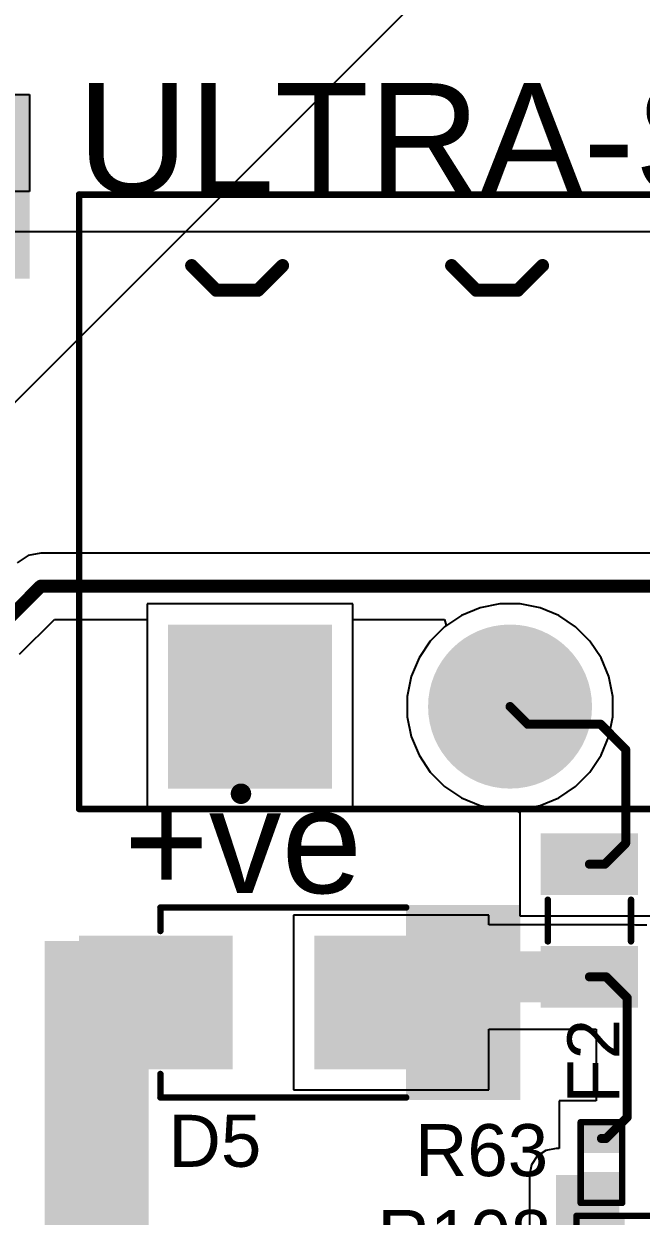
# Model space of a CAD drawing. Header units: millimetres. Extents: x -3 to 5437, y -3 to 5435.
# Drawn here: x 112.34 to 124.4, y 99.22 to 122.5 of the extents above; entities that cross this region are included whole.
import ezdxf

# ---------------------------------------------------------------- set-up
doc = ezdxf.new("R2010")
doc.units = ezdxf.units.MM
for name, color, linetype in [('BottomLayer', 5, 'Continuous'), ('BottomSolder', 6, 'Continuous'), ('MultiLayer', 9, 'Continuous'), ('PadHoleLayer', 156, 'Continuous'), ('TopLayer', 1, 'Continuous'), ('TopOverlay', 2, 'Continuous'), ('TopPaste', 8, 'Continuous'), ('TopSolder', 216, 'Continuous'), ('ViaHoleLayer', 16, 'Continuous')]:
    doc.layers.add(name, color=color, linetype=linetype)
doc.styles.add('Arial', font='', dxfattribs={"height": 0.2})
doc.styles.get('Arial').set_extended_font_data('Arial')

# ---------------------------------------------------------------- blocks, each defined once
blk = doc.blocks.new('DM3BT_DSF_PEJS_62')
at = {"layer": 'TopLayer'}
for points in [[(-5.25, 8.15), (-4.25, 8.15), (-4.25, 6.75), (-5.25, 6.75)], [(-3.2, 6.75), (-3.2, 8.15), (-2.5, 8.15), (-2.5, 6.75)], [(-2.1, 6.75), (-2.1, 8.15), (-1.4, 8.15), (-1.4, 6.75)], [(-1, 6.75), (-1, 8.15), (-0.3, 8.15), (-0.3, 6.75)], [(0.1, 6.75), (0.1, 8.15), (0.8, 8.15), (0.8, 6.75)], [(1.2, 6.75), (1.2, 8.15), (1.9, 8.15), (1.9, 6.75)], [(2.3, 6.75), (2.3, 8.15), (3, 8.15), (3, 6.75)], [(3.4, 6.75), (3.4, 8.15), (4.1, 8.15), (4.1, 6.75)], [(4.5, 6.75), (4.5, 8.15), (5.2, 8.15), (5.2, 6.75)], [(5.45, 6.95), (5.45, 8.15), (6.15, 8.15), (6.15, 6.95)], [(6.05, 3.85), (7.25, 3.85), (7.25, 2.65), (6.05, 2.65)], [(6.05, -2.55), (7.25, -2.55), (7.25, -3.35), (6.05, -3.35)], [(6.05, -4.95), (7.25, -4.95), (7.25, -8.15), (6.05, -8.15)], [(-7.4, -6.6), (-5.9, -6.6), (-5.9, -8.5), (-7.4, -8.5)]]:
    blk.add_hatch(color=1, dxfattribs=at).paths.add_polyline_path(points)
at = {"layer": 'TopPaste'}
for points in [[(-5.25, 8.15), (-4.25, 8.15), (-4.25, 6.75), (-5.25, 6.75)], [(-3.2, 6.75), (-3.2, 8.15), (-2.5, 8.15), (-2.5, 6.75)], [(-2.1, 6.75), (-2.1, 8.15), (-1.4, 8.15), (-1.4, 6.75)], [(-1, 6.75), (-1, 8.15), (-0.3, 8.15), (-0.3, 6.75)], [(0.1, 6.75), (0.1, 8.15), (0.8, 8.15), (0.8, 6.75)], [(1.2, 6.75), (1.2, 8.15), (1.9, 8.15), (1.9, 6.75)], [(2.3, 6.75), (2.3, 8.15), (3, 8.15), (3, 6.75)], [(3.4, 6.75), (3.4, 8.15), (4.1, 8.15), (4.1, 6.75)], [(4.5, 6.75), (4.5, 8.15), (5.2, 8.15), (5.2, 6.75)], [(5.45, 6.95), (5.45, 8.15), (6.15, 8.15), (6.15, 6.95)], [(6.05, 3.85), (7.25, 3.85), (7.25, 2.65), (6.05, 2.65)], [(6.05, -2.55), (7.25, -2.55), (7.25, -3.35), (6.05, -3.35)], [(6.05, -4.95), (7.25, -4.95), (7.25, -8.15), (6.05, -8.15)]]:
    blk.add_hatch(color=8, dxfattribs=at).paths.add_polyline_path(points)
at = {"layer": 'TopSolder'}
for points in [[(-5.352, 8.252), (-4.148, 8.252), (-4.148, 6.648), (-5.352, 6.648)], [(-3.302, 6.648), (-3.302, 8.252), (-2.398, 8.252), (-2.398, 6.648)], [(-2.202, 6.648), (-2.202, 8.252), (-1.298, 8.252), (-1.298, 6.648)], [(-1.102, 6.648), (-1.102, 8.252), (-0.198, 8.252), (-0.198, 6.648)], [(-0.002, 6.648), (-0.002, 8.252), (0.902, 8.252), (0.902, 6.648)], [(1.098, 6.648), (1.098, 8.252), (2.002, 8.252), (2.002, 6.648)], [(2.198, 6.648), (2.198, 8.252), (3.102, 8.252), (3.102, 6.648)], [(3.298, 6.648), (3.298, 8.252), (4.202, 8.252), (4.202, 6.648)], [(4.398, 6.648), (4.398, 8.252), (5.302, 8.252), (5.302, 6.648)], [(5.348, 6.848), (5.348, 8.252), (6.252, 8.252), (6.252, 6.848)], [(5.948, 3.952), (7.352, 3.952), (7.352, 2.548), (5.948, 2.548)], [(5.948, -2.448), (7.352, -2.448), (7.352, -3.452), (5.948, -3.452)], [(5.948, -4.848), (7.352, -4.848), (7.352, -8.252), (5.948, -8.252)], [(-7.4, -6.6), (-5.9, -6.6), (-5.9, -8.5), (-7.4, -8.5)]]:
    blk.add_hatch(color=216, dxfattribs=at).paths.add_polyline_path(points)
at = {"layer": 'TopLayer'}
for p, q in [((-7.4, -8.5), (-7.4, -6.6)), ((-7.4, -6.6), (-5.9, -6.6)), ((-5.9, -6.6), (-5.9, -7.85)), ((-5.9, -7.85), (-5.75, -8)), ((-5.75, -8), (-5.4, -8)), ((-5.4, -8), (-5.4, -8.5)), ((-5.4, -8.5), (-7.4, -8.5))]:
    blk.add_line(p, q, dxfattribs=at)
at = {"layer": 'TopOverlay', "const_width": 0.127}
for points in [[(-2.743, 8.458), (-2.997, 8.458)], [(-2.87, 8.331), (-2.997, 8.458)], [(-2.743, 8.458), (-2.87, 8.331)], [(-7, 7.65), (-7, -6.2)], [(-5.65, 7.65), (-7, 7.65)], [(6.85, 7.65), (6.55, 7.65)], [(6.85, 7.65), (6.85, 4.2)], [(6.85, 2.3), (6.85, -2.2)], [(6.85, -3.7), (6.85, -4.65)], [(6.519, -8.578), (-5.481, -8.578)]]:
    blk.add_lwpolyline(points, dxfattribs=at)
at = {"layer": 'TopOverlay', "const_width": 0.0635}
for points in [[(-3.029, 8.458, 1), (-2.965, 8.458, 1)], [(-3.029, 8.458, 1), (-2.965, 8.458, 1)], [(-2.902, 8.331, 1), (-2.838, 8.331, 1)], [(-2.902, 8.331, 1), (-2.838, 8.331, 1)], [(-2.775, 8.458, 1), (-2.711, 8.458, 1)], [(-2.775, 8.458, 1), (-2.711, 8.458, 1)], [(-7.032, 7.65, 1), (-6.968, 7.65, 1)], [(-7.032, 7.65, 1), (-6.968, 7.65, 1)], [(-5.682, 7.65, 1), (-5.618, 7.65, 1)], [(6.518, 7.65, 1), (6.582, 7.65, 1)], [(6.818, 7.65, 1), (6.882, 7.65, 1)], [(6.818, 7.65, 1), (6.882, 7.65, 1)], [(6.818, 4.2, 1), (6.882, 4.2, 1)], [(6.818, 2.3, 1), (6.882, 2.3, 1)], [(6.818, -2.2, 1), (6.882, -2.2, 1)], [(6.818, -3.7, 1), (6.882, -3.7, 1)], [(6.818, -4.65, 1), (6.882, -4.65, 1)], [(-7.032, -6.2, 1), (-6.968, -6.2, 1)], [(-5.513, -8.578, 1), (-5.449, -8.578, 1)], [(6.487, -8.578, 1), (6.551, -8.578, 1)]]:
    blk.add_lwpolyline(points, format="xyb", close=True, dxfattribs=at)
blk = doc.blocks.new('R___0603_99')
at = {"layer": 'TopLayer'}
for points in [[(-0.381, 0.4445), (-0.381, -0.4445), (-1.143, -0.4445), (-1.143, 0.4445)], [(1.143, 0.4445), (1.143, -0.4445), (0.381, -0.4445), (0.381, 0.4445)]]:
    blk.add_hatch(color=1, dxfattribs=at).paths.add_polyline_path(points)
at = {"layer": 'TopPaste'}
for points in [[(-0.381, 0.4445), (-0.381, -0.4445), (-1.143, -0.4445), (-1.143, 0.4445)], [(1.143, 0.4445), (1.143, -0.4445), (0.381, -0.4445), (0.381, 0.4445)]]:
    blk.add_hatch(color=8, dxfattribs=at).paths.add_polyline_path(points)
at = {"layer": 'TopSolder'}
for points in [[(-0.2794, 0.5461), (-0.2794, -0.5461), (-1.2446, -0.5461), (-1.2446, 0.5461)], [(1.2446, 0.5461), (1.2446, -0.5461), (0.2794, -0.5461), (0.2794, 0.5461)]]:
    blk.add_hatch(color=216, dxfattribs=at).paths.add_polyline_path(points)
at = {"layer": 'TopOverlay', "const_width": 0.127}
for points in [[(-1.2192, 0.5334), (1.2192, 0.5334)], [(-1.2192, -0.5334), (-1.2192, 0.5334)], [(1.2192, -0.5334), (1.2192, 0.5334)], [(-1.2192, -0.5334), (1.2192, -0.5334)]]:
    blk.add_lwpolyline(points, dxfattribs=at)
at = {"layer": 'TopOverlay', "const_width": 0.0635}
for points in [[(-1.25095, 0.5334, 1), (-1.18745, 0.5334, 1)], [(-1.25095, 0.5334, 1), (-1.18745, 0.5334, 1)], [(1.18745, 0.5334, 1), (1.25095, 0.5334, 1)], [(1.18745, 0.5334, 1), (1.25095, 0.5334, 1)], [(-1.25095, -0.5334, 1), (-1.18745, -0.5334, 1)], [(-1.25095, -0.5334, 1), (-1.18745, -0.5334, 1)], [(1.18745, -0.5334, 1), (1.25095, -0.5334, 1)], [(1.18745, -0.5334, 1), (1.25095, -0.5334, 1)]]:
    blk.add_lwpolyline(points, format="xyb", close=True, dxfattribs=at)
blk = doc.blocks.new('R___0402_102')
at = {"layer": 'TopLayer'}
for points in [[(-0.699, -0.318), (-0.699, 0.318), (-0.241, 0.318), (-0.241, -0.318)], [(0.241, -0.318), (0.241, 0.318), (0.699, 0.318), (0.699, -0.318)]]:
    blk.add_hatch(color=1, dxfattribs=at).paths.add_polyline_path(points)
at = {"layer": 'TopPaste'}
for points in [[(-0.699, -0.318), (-0.699, 0.318), (-0.241, 0.318), (-0.241, -0.318)], [(0.241, -0.318), (0.241, 0.318), (0.699, 0.318), (0.699, -0.318)]]:
    blk.add_hatch(color=8, dxfattribs=at).paths.add_polyline_path(points)
at = {"layer": 'TopSolder'}
for points in [[(-0.754, -0.373), (-0.754, 0.373), (-0.186, 0.373), (-0.186, -0.373)], [(0.186, -0.373), (0.186, 0.373), (0.754, 0.373), (0.754, -0.373)]]:
    blk.add_hatch(color=216, dxfattribs=at).paths.add_polyline_path(points)
at = {"layer": 'TopOverlay'}
for points, const_width in [([(-0.787, 0.406), (-0.787, -0.406)], 0.127), ([(-0.787, 0.406), (0.787, 0.406)], 0.127), ([(0.787, 0.406), (0.787, -0.406)], 0.127), ([(-0.787, -0.406), (0.787, -0.406)], 0.127), ([(-0.813, -0.432), (0.813, -0.432)], 0.00323)]:
    blk.add_lwpolyline(points, dxfattribs=dict(at, const_width=const_width))
for points, const_width in [([(-0.819, 0.406, 1), (-0.756, 0.406, 1)], 0.0635), ([(-0.819, 0.406, 1), (-0.756, 0.406, 1)], 0.0635), ([(0.756, 0.406, 1), (0.819, 0.406, 1)], 0.0635), ([(0.756, 0.406, 1), (0.819, 0.406, 1)], 0.0635), ([(-0.819, -0.406, 1), (-0.756, -0.406, 1)], 0.0635), ([(-0.819, -0.406, 1), (-0.756, -0.406, 1)], 0.0635), ([(-0.814, -0.432, 1), (-0.812, -0.432, 1)], 0.00161), ([(0.756, -0.406, 1), (0.819, -0.406, 1)], 0.0635), ([(0.756, -0.406, 1), (0.819, -0.406, 1)], 0.0635), ([(0.812, -0.432, 1), (0.814, -0.432, 1)], 0.00161)]:
    blk.add_lwpolyline(points, format="xyb", close=True, dxfattribs=dict(at, const_width=const_width))
blk = doc.blocks.new('F____0805_109')
at = {"layer": 'TopLayer'}
for points in [[(-0.6, -0.85), (-1.6, -0.85), (-1.6, 0.85), (-0.6, 0.85)], [(1.6, -0.85), (0.6, -0.85), (0.6, 0.85), (1.6, 0.85)]]:
    blk.add_hatch(color=1, dxfattribs=at).paths.add_polyline_path(points)
at = {"layer": 'TopPaste'}
for points in [[(-0.6, -0.85), (-1.6, -0.85), (-1.6, 0.85), (-0.6, 0.85)], [(1.6, -0.85), (0.6, -0.85), (0.6, 0.85), (1.6, 0.85)]]:
    blk.add_hatch(color=8, dxfattribs=at).paths.add_polyline_path(points)
at = {"layer": 'TopSolder'}
for points in [[(-0.498, -0.952), (-1.702, -0.952), (-1.702, 0.952), (-0.498, 0.952)], [(1.702, -0.952), (0.498, -0.952), (0.498, 0.952), (1.702, 0.952)]]:
    blk.add_hatch(color=216, dxfattribs=at).paths.add_polyline_path(points)
at = {"layer": 'TopOverlay', "const_width": 0.127}
for points in [[(-0.406, 0.813), (0.406, 0.813)], [(-0.406, -0.813), (0.406, -0.813)]]:
    blk.add_lwpolyline(points, dxfattribs=at)
at = {"layer": 'TopOverlay', "const_width": 0.0635}
for points in [[(-0.438, 0.813, 1), (-0.375, 0.813, 1)], [(0.375, 0.813, 1), (0.438, 0.813, 1)], [(-0.438, -0.813, 1), (-0.375, -0.813, 1)], [(0.375, -0.813, 1), (0.438, -0.813, 1)]]:
    blk.add_lwpolyline(points, format="xyb", close=True, dxfattribs=at)
blk = doc.blocks.new('SMB__111')
at = {"layer": 'TopLayer'}
for points in [[(-3.7, -1.2), (-3.7, 1.2), (-0.9, 1.2), (-0.9, -1.2)], [(0.9, -1.2), (0.9, 1.2), (3.7, 1.2), (3.7, -1.2)]]:
    blk.add_hatch(color=1, dxfattribs=at).paths.add_polyline_path(points)
at = {"layer": 'TopOverlay'}
for points in [[(2.591, 1.245), (4.826, 1.245), (4.826, 1.905), (2.591, 1.905)], [(3.734, -1.651), (4.826, -1.651), (4.826, 1.346), (3.734, 1.346)], [(2.591, -1.905), (4.826, -1.905), (4.826, -1.245), (2.591, -1.245)]]:
    blk.add_hatch(color=2, dxfattribs=at).paths.add_polyline_path(points)
at = {"layer": 'TopPaste'}
for points in [[(-3.7, -1.2), (-3.7, 1.2), (-0.9, 1.2), (-0.9, -1.2)], [(0.9, -1.2), (0.9, 1.2), (3.7, 1.2), (3.7, -1.2)]]:
    blk.add_hatch(color=8, dxfattribs=at).paths.add_polyline_path(points)
at = {"layer": 'TopSolder'}
for points in [[(-3.802, -1.302), (-3.802, 1.302), (-0.798, 1.302), (-0.798, -1.302)], [(0.798, -1.302), (0.798, 1.302), (3.802, 1.302), (3.802, -1.302)]]:
    blk.add_hatch(color=216, dxfattribs=at).paths.add_polyline_path(points)
at = {"layer": 'TopOverlay', "const_width": 0.127}
for points in [[(-2.21, 1.854), (2.591, 1.854)], [(-2.21, 1.397), (-2.21, 1.854)], [(-2.21, -1.854), (-2.21, -1.397)], [(-2.21, -1.854), (2.591, -1.854)]]:
    blk.add_lwpolyline(points, dxfattribs=at)
at = {"layer": 'TopOverlay', "const_width": 0.0635}
for points in [[(-2.242, 1.854, 1), (-2.178, 1.854, 1)], [(-2.242, 1.854, 1), (-2.178, 1.854, 1)], [(2.559, 1.854, 1), (2.623, 1.854, 1)], [(-2.242, 1.397, 1), (-2.178, 1.397, 1)], [(-2.242, -1.397, 1), (-2.178, -1.397, 1)], [(-2.242, -1.854, 1), (-2.178, -1.854, 1)], [(-2.242, -1.854, 1), (-2.178, -1.854, 1)], [(2.559, -1.854, 1), (2.623, -1.854, 1)]]:
    blk.add_lwpolyline(points, format="xyb", close=True, dxfattribs=at)
blk = doc.blocks.new('TBP01R1_508_04BE_113')
at = {"layer": 'BottomLayer'}
blk.add_hatch(color=5, dxfattribs=at).paths.add_polyline_path([(-6.58, 1.5), (-3.58, 1.5), (-3.58, -1.5), (-6.58, -1.5)])
h = blk.add_hatch(color=5, dxfattribs=at)
edge = h.paths.add_edge_path()
edge.add_arc((0, 0), 1.5, 0, 360)
h = blk.add_hatch(color=5, dxfattribs=at)
edge = h.paths.add_edge_path()
edge.add_arc((5.08, 0), 1.5, 0, 360)
h = blk.add_hatch(color=5, dxfattribs=at)
edge = h.paths.add_edge_path()
edge.add_arc((10.16, 0), 1.5, 0, 360)
at = {"layer": 'BottomSolder'}
blk.add_hatch(color=6, dxfattribs=at).paths.add_polyline_path([(-6.682, 1.602), (-3.478, 1.602), (-3.478, -1.602), (-6.682, -1.602)])
h = blk.add_hatch(color=6, dxfattribs=at)
edge = h.paths.add_edge_path()
edge.add_arc((0, 0), 1.602, 0, 360)
h = blk.add_hatch(color=6, dxfattribs=at)
edge = h.paths.add_edge_path()
edge.add_arc((5.08, 0), 1.602, 0, 360)
h = blk.add_hatch(color=6, dxfattribs=at)
edge = h.paths.add_edge_path()
edge.add_arc((10.16, 0), 1.602, 0, 360)
at = {"layer": 'MultiLayer'}
blk.add_hatch(color=9, dxfattribs=at).paths.add_polyline_path([(-6.58, 1.5), (-3.58, 1.5), (-3.58, -1.5), (-6.58, -1.5)])
h = blk.add_hatch(color=9, dxfattribs=at)
edge = h.paths.add_edge_path()
edge.add_arc((0, 0), 1.5, 0, 360)
h = blk.add_hatch(color=9, dxfattribs=at)
edge = h.paths.add_edge_path()
edge.add_arc((5.08, 0), 1.5, 0, 360)
h = blk.add_hatch(color=9, dxfattribs=at)
edge = h.paths.add_edge_path()
edge.add_arc((10.16, 0), 1.5, 0, 360)
at = {"layer": 'PadHoleLayer'}
h = blk.add_hatch(color=156, dxfattribs=at)
edge = h.paths.add_edge_path()
edge.add_arc((-5.08, 0), 0.85, 0, 360)
h = blk.add_hatch(color=156, dxfattribs=at)
edge = h.paths.add_edge_path()
edge.add_arc((0, 0), 0.85, 0, 360)
h = blk.add_hatch(color=156, dxfattribs=at)
edge = h.paths.add_edge_path()
edge.add_arc((5.08, 0), 0.85, 0, 360)
h = blk.add_hatch(color=156, dxfattribs=at)
edge = h.paths.add_edge_path()
edge.add_arc((10.16, 0), 0.85, 0, 360)
at = {"layer": 'TopLayer'}
blk.add_hatch(color=1, dxfattribs=at).paths.add_polyline_path([(-6.58, 1.5), (-3.58, 1.5), (-3.58, -1.5), (-6.58, -1.5)])
h = blk.add_hatch(color=1, dxfattribs=at)
edge = h.paths.add_edge_path()
edge.add_arc((0, 0), 1.5, 0, 360)
h = blk.add_hatch(color=1, dxfattribs=at)
edge = h.paths.add_edge_path()
edge.add_arc((5.08, 0), 1.5, 0, 360)
h = blk.add_hatch(color=1, dxfattribs=at)
edge = h.paths.add_edge_path()
edge.add_arc((10.16, 0), 1.5, 0, 360)
at = {"layer": 'TopSolder'}
blk.add_hatch(color=216, dxfattribs=at).paths.add_polyline_path([(-6.682, 1.602), (-3.478, 1.602), (-3.478, -1.602), (-6.682, -1.602)])
h = blk.add_hatch(color=216, dxfattribs=at)
edge = h.paths.add_edge_path()
edge.add_arc((0, 0), 1.602, 0, 360)
h = blk.add_hatch(color=216, dxfattribs=at)
edge = h.paths.add_edge_path()
edge.add_arc((5.08, 0), 1.602, 0, 360)
h = blk.add_hatch(color=216, dxfattribs=at)
edge = h.paths.add_edge_path()
edge.add_arc((10.16, 0), 1.602, 0, 360)
at = {"layer": 'TopOverlay'}
for points, const_width in [([(-8.42, -2), (-8.42, 10)], 0.127), ([(-8.42, 9.994), (13.494, 9.994)], 0.127), ([(13.5, -1.994), (13.5, 10)], 0.127), ([(-6.223, 8.611), (-5.74, 8.128)], 0.254), ([(-4.928, 8.128), (-4.445, 8.611)], 0.254), ([(-1.143, 8.611), (-0.66, 8.128)], 0.254), ([(0.152, 8.128), (0.635, 8.611)], 0.254), ([(3.937, 8.611), (4.42, 8.128)], 0.254), ([(5.232, 8.128), (5.715, 8.611)], 0.254), ([(9.017, 8.611), (9.5, 8.128)], 0.254), ([(10.312, 8.128), (10.795, 8.611)], 0.254), ([(-5.74, 8.128), (-4.928, 8.128)], 0.254), ([(-0.66, 8.128), (0.152, 8.128)], 0.254), ([(4.42, 8.128), (5.232, 8.128)], 0.254), ([(9.5, 8.128), (10.312, 8.128)], 0.254), ([(-8.42, -2), (13.494, -2)], 0.127), ([(13.494, -2), (13.5, -1.994)], 0.127)]:
    blk.add_lwpolyline(points, dxfattribs=dict(at, const_width=const_width))
for points, const_width in [([(-8.452, 10, 1), (-8.388, 10, 1)], 0.0635), ([(-8.452, 9.994, 1), (-8.388, 9.994, 1)], 0.0635), ([(13.462, 9.994, 1), (13.526, 9.994, 1)], 0.0635), ([(13.468, 10, 1), (13.532, 10, 1)], 0.0635), ([(-6.286, 8.611, 1), (-6.16, 8.611, 1)], 0.127), ([(-4.508, 8.611, 1), (-4.381, 8.611, 1)], 0.127), ([(-1.206, 8.611, 1), (-1.079, 8.611, 1)], 0.127), ([(0.571, 8.611, 1), (0.699, 8.611, 1)], 0.127), ([(3.873, 8.611, 1), (4, 8.611, 1)], 0.127), ([(5.652, 8.611, 1), (5.779, 8.611, 1)], 0.127), ([(8.953, 8.611, 1), (9.08, 8.611, 1)], 0.127), ([(10.732, 8.611, 1), (10.858, 8.611, 1)], 0.127), ([(-5.804, 8.128, 1), (-5.677, 8.128, 1)], 0.127), ([(-5.804, 8.128, 1), (-5.677, 8.128, 1)], 0.127), ([(-4.991, 8.128, 1), (-4.864, 8.128, 1)], 0.127), ([(-4.991, 8.128, 1), (-4.864, 8.128, 1)], 0.127), ([(-0.724, 8.128, 1), (-0.597, 8.128, 1)], 0.127), ([(-0.724, 8.128, 1), (-0.597, 8.128, 1)], 0.127), ([(0.089, 8.128, 1), (0.216, 8.128, 1)], 0.127), ([(0.089, 8.128, 1), (0.216, 8.128, 1)], 0.127), ([(4.356, 8.128, 1), (4.483, 8.128, 1)], 0.127), ([(4.356, 8.128, 1), (4.483, 8.128, 1)], 0.127), ([(5.169, 8.128, 1), (5.296, 8.128, 1)], 0.127), ([(5.169, 8.128, 1), (5.296, 8.128, 1)], 0.127), ([(9.436, 8.128, 1), (9.563, 8.128, 1)], 0.127), ([(9.436, 8.128, 1), (9.563, 8.128, 1)], 0.127), ([(10.249, 8.128, 1), (10.376, 8.128, 1)], 0.127), ([(10.249, 8.128, 1), (10.376, 8.128, 1)], 0.127), ([(-5.158, -1.702, 1), (-5.358, -1.702, 1)], 0.2), ([(-5.408, -1.702, 1), (-5.308, -1.702, 1)], 0.1), ([(-5.208, -1.702, 1), (-5.108, -1.702, 1)], 0.1), ([(-8.452, -2, 1), (-8.388, -2, 1)], 0.0635), ([(-8.452, -2, 1), (-8.388, -2, 1)], 0.0635), ([(13.462, -2, 1), (13.526, -2, 1)], 0.0635), ([(13.462, -2, 1), (13.526, -2, 1)], 0.0635), ([(13.468, -1.994, 1), (13.532, -1.994, 1)], 0.0635), ([(13.468, -1.994, 1), (13.532, -1.994, 1)], 0.0635)]:
    blk.add_lwpolyline(points, format="xyb", close=True, dxfattribs=dict(at, const_width=const_width))

msp = doc.modelspace()

# ---------------------------------------------------------------- hatches: boundary and pattern name
at = {"layer": 'BottomLayer'}
h = msp.add_hatch(color=5, dxfattribs=at)
edge = h.paths.add_edge_path()
edge.add_arc((113.133, 103.785), 0.3, 0, 360)
h = msp.add_hatch(color=5, dxfattribs=at)
edge = h.paths.add_edge_path()
edge.add_arc((113.133, 103.023), 0.3, 0, 360)
at = {"layer": 'BottomSolder'}
h = msp.add_hatch(color=6, dxfattribs=at)
edge = h.paths.add_edge_path()
edge.add_arc((113.133, 103.785), 0.15, 0, 360)
h = msp.add_hatch(color=6, dxfattribs=at)
edge = h.paths.add_edge_path()
edge.add_arc((113.133, 103.023), 0.15, 0, 360)
at = {"layer": 'TopLayer'}
for points in [[(110.951, 117.526), (112.451, 117.526), (112.451, 119.849), (110.951, 119.849)], [(114.778, 104.592), (112.748, 104.592), (112.748, 93.597), (114.778, 93.597)], [(119.518, 103.392), (124.241, 103.392), (124.241, 104.392), (119.518, 104.392)], [(122.738, 95.802), (123.215, 95.802), (123.215, 100.026), (122.738, 100.026)], [(122.834, 98.248), (123.978, 98.248), (123.978, 100.026), (122.834, 100.026)]]:
    msp.add_hatch(color=1, dxfattribs=at).paths.add_polyline_path(points)
h = msp.add_hatch(color=1, dxfattribs=at)
edge = h.paths.add_edge_path()
edge.add_arc((113.133, 103.785), 0.3, 0, 360)
h = msp.add_hatch(color=1, dxfattribs=at)
edge = h.paths.add_edge_path()
edge.add_arc((113.133, 103.023), 0.3, 0, 360)
at = {"layer": 'TopSolder'}
h = msp.add_hatch(color=216, dxfattribs=at)
edge = h.paths.add_edge_path()
edge.add_arc((113.133, 103.785), 0.15, 0, 360)
h = msp.add_hatch(color=216, dxfattribs=at)
edge = h.paths.add_edge_path()
edge.add_arc((113.133, 103.023), 0.15, 0, 360)
at = {"layer": 'ViaHoleLayer'}
h = msp.add_hatch(color=16, dxfattribs=at)
edge = h.paths.add_edge_path()
edge.add_arc((113.133, 103.785), 0.15, 0, 360)
h = msp.add_hatch(color=16, dxfattribs=at)
edge = h.paths.add_edge_path()
edge.add_arc((113.133, 103.023), 0.15, 0, 360)

# ---------------------------------------------------------------- linework, layer by layer
at = {"layer": 'BottomLayer'}
for p, q in [((96.214, 118.443), (196.692, 118.443)), ((118.768, 111.178), (114.752, 111.178)), ((114.752, 111.178), (114.752, 107.162)), ((118.768, 107.162), (118.768, 111.178)), ((121.255, 111.101), (120.889, 110.95)), ((121.643, 111.178), (121.255, 111.101)), ((122.038, 111.178), (121.643, 111.178)), ((122.426, 111.101), (122.038, 111.178)), ((122.792, 110.95), (122.426, 111.101)), ((120.889, 110.95), (120.56, 110.73)), ((123.12, 110.73), (122.792, 110.95)), ((120.56, 110.73), (120.281, 110.45)), ((123.4, 110.45), (123.12, 110.73)), ((120.281, 110.45), (120.061, 110.121)), ((123.62, 110.121), (123.4, 110.45)), ((120.061, 110.121), (119.91, 109.756)), ((123.771, 109.756), (123.62, 110.121)), ((119.91, 109.756), (119.832, 109.368)), ((123.848, 109.368), (123.771, 109.756)), ((119.832, 109.368), (119.832, 108.972)), ((123.848, 108.972), (123.848, 109.368)), ((119.832, 108.972), (119.91, 108.584)), ((123.771, 108.584), (123.848, 108.972)), ((119.91, 108.584), (120.061, 108.219)), ((123.62, 108.219), (123.771, 108.584)), ((120.061, 108.219), (120.281, 107.89)), ((123.4, 107.89), (123.62, 108.219)), ((120.281, 107.89), (120.56, 107.61)), ((123.12, 107.61), (123.4, 107.89)), ((120.56, 107.61), (120.889, 107.391)), ((122.792, 107.391), (123.12, 107.61)), ((120.889, 107.391), (121.255, 107.239)), ((122.426, 107.239), (122.792, 107.391)), ((114.752, 107.162), (118.768, 107.162)), ((121.255, 107.239), (121.643, 107.162)), ((121.643, 107.162), (122.038, 107.162)), ((122.038, 107.162), (122.426, 107.239))]:
    msp.add_line(p, q, dxfattribs=at)
at = {"layer": 'BottomSolder'}
msp.add_line((0.338, 3.382), (5436.901, 5435.166), dxfattribs=at)
at = {"layer": 'TopLayer'}
for p, q in [((96.214, 118.443), (138.216, 118.443)), ((112.421, 112.119), (112.211, 111.979)), ((112.668, 112.168), (112.421, 112.119)), ((168.641, 112.168), (112.668, 112.168)), ((112.255, 110.192), (112.937, 110.873)), ((112.937, 110.873), (114.752, 110.873)), ((114.752, 110.873), (114.752, 107.162)), ((118.768, 107.162), (118.768, 110.873)), ((118.768, 110.873), (120.557, 110.873)), ((120.557, 110.873), (120.593, 110.752)), ((120.56, 110.73), (120.281, 110.45)), ((120.593, 110.752), (120.56, 110.73)), ((120.281, 110.45), (120.061, 110.121)), ((120.061, 110.121), (119.91, 109.756)), ((119.91, 109.756), (119.832, 109.368)), ((119.832, 109.368), (119.832, 108.972)), ((119.832, 108.972), (119.91, 108.584)), ((119.91, 108.584), (120.061, 108.219)), ((120.061, 108.219), (120.281, 107.89)), ((120.281, 107.89), (120.56, 107.61)), ((120.56, 107.61), (120.889, 107.391)), ((120.889, 107.391), (121.255, 107.239)), ((114.752, 107.162), (118.768, 107.162)), ((121.255, 107.239), (121.643, 107.162)), ((121.643, 107.162), (121.932, 107.162)), ((121.932, 107.162), (122.033, 107.1)), ((122.033, 107.1), (122.033, 105.084)), ((121.426, 105.1), (117.61, 105.1)), ((117.61, 105.1), (117.61, 101.684)), ((121.426, 104.91), (121.426, 105.1)), ((122.033, 105.084), (126.771, 105.084)), ((124.241, 104.91), (121.426, 104.91)), ((124.291, 104.9), (124.241, 104.91)), ((124.513, 104.9), (124.291, 104.9)), ((121.426, 101.684), (121.426, 102.874)), ((121.426, 102.874), (123.521, 102.874)), ((123.521, 102.874), (123.521, 101.474)), ((117.61, 101.684), (121.426, 101.684)), ((123.521, 101.474), (122.801, 101.474)), ((122.801, 101.474), (122.801, 100.544)), ((122.372, 100.392), (122.26, 100.224)), ((122.54, 100.505), (122.372, 100.392)), ((122.738, 100.544), (122.54, 100.505)), ((122.801, 100.544), (122.738, 100.544)), ((122.26, 100.224), (122.22, 100.026)), ((122.22, 100.026), (122.22, 95.802))]:
    msp.add_line(p, q, dxfattribs=at)
for points, const_width in [([(111.608, 110.46), (112.668, 111.521)], 0.254), ([(112.668, 111.521), (168.641, 111.521)], 0.254), ([(121.84, 109.17), (122.186, 108.825)], 0.178), ([(122.186, 108.825), (123.607, 108.825)], 0.178), ([(123.607, 108.825), (124.101, 108.331)], 0.178), ([(124.101, 106.503), (124.101, 108.331)], 0.178), ([(123.69, 106.092), (124.101, 106.503)], 0.178), ([(123.391, 106.092), (123.69, 106.092)], 0.178), ([(123.391, 103.892), (123.719, 103.892)], 0.178), ([(123.719, 103.892), (124.13, 103.481)], 0.178), ([(124.13, 101.152), (124.13, 103.481)], 0.178), ([(123.715, 100.737), (124.13, 101.152)], 0.178), ([(123.626, 100.737), (123.715, 100.737)], 0.178)]:
    msp.add_lwpolyline(points, dxfattribs=dict(at, const_width=const_width))
for points, const_width in [([(112.605, 111.521, 1), (112.732, 111.521, 1)], 0.127), ([(112.605, 111.521, 1), (112.732, 111.521, 1)], 0.127), ([(121.796, 109.17, 1), (121.885, 109.17, 1)], 0.0889), ([(122.141, 108.825, 1), (122.23, 108.825, 1)], 0.0889), ([(122.141, 108.825, 1), (122.23, 108.825, 1)], 0.0889), ([(123.563, 108.825, 1), (123.652, 108.825, 1)], 0.0889), ([(123.563, 108.825, 1), (123.652, 108.825, 1)], 0.0889), ([(124.057, 108.331, 1), (124.145, 108.331, 1)], 0.0889), ([(124.057, 108.331, 1), (124.145, 108.331, 1)], 0.0889), ([(124.057, 106.503, 1), (124.145, 106.503, 1)], 0.0889), ([(124.057, 106.503, 1), (124.145, 106.503, 1)], 0.0889), ([(123.347, 106.092, 1), (123.436, 106.092, 1)], 0.0889), ([(123.645, 106.092, 1), (123.734, 106.092, 1)], 0.0889), ([(123.645, 106.092, 1), (123.734, 106.092, 1)], 0.0889), ([(123.347, 103.892, 1), (123.436, 103.892, 1)], 0.0889), ([(123.674, 103.892, 1), (123.763, 103.892, 1)], 0.0889), ([(123.674, 103.892, 1), (123.763, 103.892, 1)], 0.0889), ([(124.085, 103.481, 1), (124.174, 103.481, 1)], 0.0889), ([(124.085, 103.481, 1), (124.174, 103.481, 1)], 0.0889), ([(124.085, 101.152, 1), (124.174, 101.152, 1)], 0.0889), ([(124.085, 101.152, 1), (124.174, 101.152, 1)], 0.0889), ([(123.582, 100.737, 1), (123.671, 100.737, 1)], 0.0889), ([(123.671, 100.737, 1), (123.759, 100.737, 1)], 0.0889), ([(123.671, 100.737, 1), (123.759, 100.737, 1)], 0.0889)]:
    msp.add_lwpolyline(points, format="xyb", close=True, dxfattribs=dict(at, const_width=const_width))
at = {"layer": 'TopSolder'}
msp.add_line((0.338, 3.382), (5436.901, 5435.166), dxfattribs=at)

# ---------------------------------------------------------------- block references
for name, p, rotation in [('DM3BT_DSF_PEJS_62', (105.051, 112.624), 180), ('F____0805_109', (123.391, 104.992), 90), ('R___0402_102', (123.626, 100.267), 90)]:
    msp.add_blockref(name, p, dxfattribs=dict(rotation=rotation))
for name, p in [('TBP01R1_508_04BE_113', (121.84, 109.17)), ('SMB__111', (117.218, 103.392)), ('R___0603_99', (124.359, 98.692))]:
    msp.add_blockref(name, p)

# ---------------------------------------------------------------- texts
at = {"layer": 'TopOverlay', "style": 'Arial'}
for s, height, rotation, p in [('ULTRA-SONIC', 2.159, 360, (113.382, 119.184)), ('+ve', 2.032, 360, (114.297, 105.528)), ('F2', 1.016, 90, (123.977, 101.414))]:
    msp.add_text(s, height=height, rotation=rotation, dxfattribs=at).set_placement(p)
for s, p in [('D5', (115.165, 100.183)), ('R63', (119.981, 100.001)), ('R108', (119.25, 98.324))]:
    msp.add_text(s, height=1.016, dxfattribs=at).set_placement(p)

doc.saveas('drawing.dxf')
